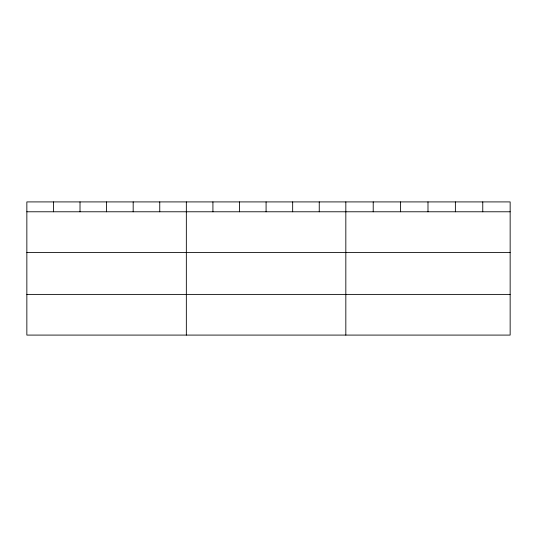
<?xml version="1.0" encoding="UTF-8"?>
<svg xmlns="http://www.w3.org/2000/svg" width="537" height="537" viewBox="0 0 537 537"><rect width="100%" height="100%" fill="white"/><g stroke="black" fill="none" stroke-linecap="round" stroke-linejoin="round"><path stroke-width="0.81" d="M510.15 252.471L510.15 201.912L26.85 201.912L26.85 335.088L510.15 335.088L510.15 252.471L26.85 252.471M26.85 211.779L510.15 211.779M26.85 294.397L510.15 294.397M482.763 201.912L482.763 211.779M455.376 201.912L455.376 211.779M427.989 201.912L427.989 211.779M400.602 201.912L400.602 211.779M373.215 201.912L373.215 211.779M345.828 201.912L345.828 335.088M319.247 201.912L319.247 211.779M292.665 201.912L292.665 211.779M266.084 201.912L266.084 211.779M239.502 201.912L239.502 211.779M212.921 201.912L212.921 211.779M186.339 201.912L186.339 335.088M159.757 201.912L159.757 211.779M133.176 201.912L133.176 211.779M106.595 201.912L106.595 211.779M80.013 201.912L80.013 211.779M53.431 201.912L53.431 211.779"/></g></svg>
